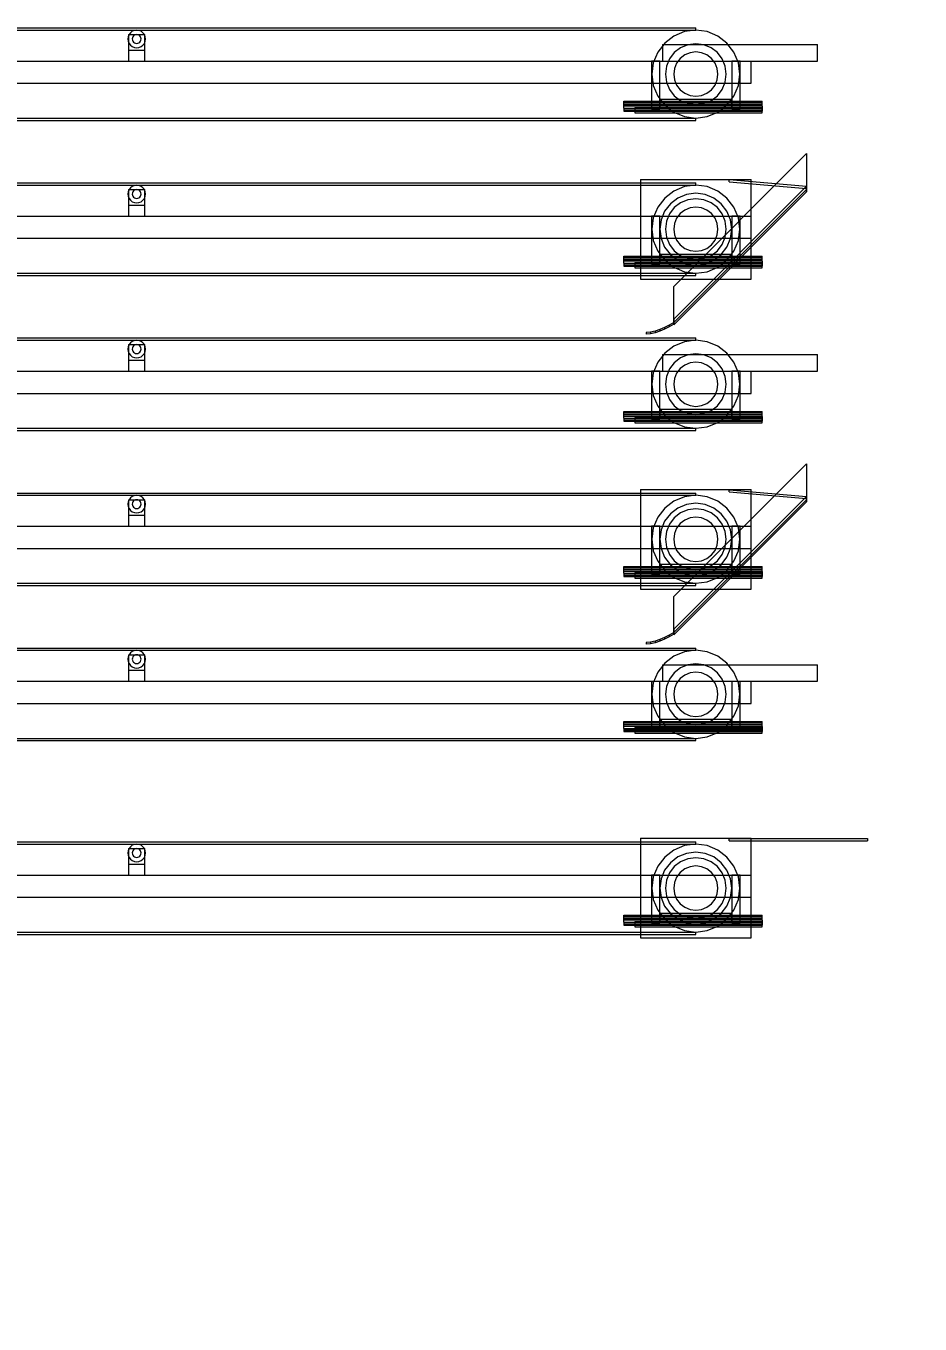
# Model space of a CAD drawing. Header units: millimetres. Extents: x -191664 to 191490, y -197311 to 10263.
# Drawn here: x 18340 to 19955, y -178761 to -176416 of the extents above; entities that cross this region are included whole.
import ezdxf

# ---------------------------------------------------------------- set-up
doc = ezdxf.new("R2010")
doc.units = ezdxf.units.MM
doc.layers.add('R15_COTAS_TRANSPORTE_P', color=1, linetype='Continuous', lineweight=0)
doc.layers.add('R15_SECADO_6_PISOS_P', color=3, linetype='Continuous', lineweight=0)
doc.dimstyles.new('PLANTA_20', dxfattribs={"dimtxt": 50, "dimasz": 30, "dimexe": 30, "dimexo": 16, "dimgap": 20, "dimtad": 1, "dimtih": 1, "dimtoh": 1, "dimdec": 1, "dimzin": 0, "dimdsep": 46, "dimcen": 0.09, "dimadec": 0, "dimazin": 0, "dimtfac": 1, "dimtdec": 4, "dimtofl": 0, "dimtmove": 0, "dimatfit": 3, "dimfxl": 1, "dimtolj": 1, "dimtzin": 0, "dimarcsym": 0})

# ---------------------------------------------------------------- blocks, each defined once
blk = doc.blocks.new('*D133')
at = {"layer": 'Defpoints', "color": 0, "transparency": 16777216}
for p in [(439.7, -194148), (217.9, -194406.1), (-500, -194490), (-500, -194490), (500, -194490)]:
    blk.add_point(p, dxfattribs=at)
at = {"layer": 'R15_COTAS_TRANSPORTE_P', "color": 0, "lineweight": -2, "transparency": 16777216}
blk.add_arc((-500, -194490), 722.8, 2.3783, 17.6217, dxfattribs=at)
at = {"layer": 'R15_COTAS_TRANSPORTE_P', "color": 0, "transparency": 16777216}
for points in [[(184.1, -194272.8), (193.6, -194269.6), (179.2, -194242.8)], [(227.1, -194459.9), (217.2, -194460.1), (222.8, -194490)]]:
    blk.add_solid(points, dxfattribs=at)

msp = doc.modelspace()

# ---------------------------------------------------------------- linework, layer by layer
at = {"layer": 'R15_SECADO_6_PISOS_P', "color": 8, "true_color": 0x727f77}
for p, q in [((450, -176420), (19550, -176420)), ((450, -176424), (19550, -176424)), ((19550, -176424), (19550, -176420)), ((450, -176700), (19550, -176700)), ((450, -176704), (19550, -176704)), ((19550, -176704), (19550, -176700)), ((450, -176980), (19550, -176980)), ((450, -176984), (19550, -176984)), ((19550, -176984), (19550, -176980)), ((450, -177260), (19550, -177260)), ((450, -177264), (19550, -177264)), ((19550, -177264), (19550, -177260)), ((450, -177540), (19550, -177540)), ((450, -177544), (19550, -177544)), ((19550, -177544), (19550, -177540)), ((450, -177890), (19550, -177890)), ((450, -177894), (19550, -177894)), ((19550, -177894), (19550, -177890))]:
    msp.add_line(p, q, dxfattribs=at)
at = {"layer": 'R15_SECADO_6_PISOS_P', "color": 253, "true_color": 0xa4b0b5}
for p, q in [((18532, -176426.14), (18528.69, -176428.69)), ((18535.86, -176424.55), (18532, -176426.14)), ((18540, -176424), (18535.86, -176424.55)), ((18544.14, -176424.55), (18540, -176424)), ((18548, -176426.14), (18544.14, -176424.55)), ((18551.31, -176428.69), (18548, -176426.14)), ((19550, -176424), (19529.42, -176426.71)), ((19570.58, -176426.71), (19550, -176424)), ((18524.55, -176435.86), (18524, -176440)), ((18524, -176440), (18524.55, -176444.14)), ((18526.14, -176432), (18524.55, -176435.86)), ((18524.55, -176444.14), (18526.14, -176448)), ((18528.69, -176428.69), (18526.14, -176432)), ((18526.14, -176448), (18528.69, -176451.31)), ((18532.27, -176437.93), (18532, -176440)), ((18532, -176440), (18532.27, -176442.07)), ((18533.07, -176436), (18532.27, -176437.93)), ((18532.27, -176442.07), (18533.07, -176444)), ((18534.34, -176434.34), (18533.07, -176436)), ((18533.07, -176444), (18534.34, -176445.66)), ((18536, -176433.07), (18534.34, -176434.34)), ((18534.34, -176445.66), (18536, -176446.93)), ((18537.93, -176432.27), (18536, -176433.07)), ((18536, -176446.93), (18537.93, -176447.73)), ((18540, -176432), (18537.93, -176432.27)), ((18537.93, -176447.73), (18540, -176448)), ((18542.07, -176432.27), (18540, -176432)), ((18540, -176448), (18542.07, -176447.73)), ((18544, -176433.07), (18542.07, -176432.27)), ((18542.07, -176447.73), (18544, -176446.93)), ((18545.66, -176434.34), (18544, -176433.07)), ((18544, -176446.93), (18545.66, -176445.66)), ((18546.93, -176436), (18545.66, -176434.34)), ((18545.66, -176445.66), (18546.93, -176444)), ((18547.73, -176437.93), (18546.93, -176436)), ((18546.93, -176444), (18547.73, -176442.07)), ((18548, -176440), (18547.73, -176437.93)), ((18547.73, -176442.07), (18548, -176440)), ((18553.86, -176432), (18551.31, -176428.69)), ((18551.31, -176451.31), (18553.86, -176448)), ((18555.45, -176435.86), (18553.86, -176432)), ((18553.86, -176448), (18555.45, -176444.14)), ((18556, -176440), (18555.45, -176435.86)), ((18555.45, -176444.14), (18556, -176440)), ((19493.79, -176447.29), (19481.15, -176463.75)), ((19510.25, -176434.65), (19493.79, -176447.29)), ((19529.42, -176426.71), (19510.25, -176434.65)), ((19550, -176448.5), (19535.76, -176450.37)), ((19564.24, -176450.37), (19550, -176448.5)), ((19589.75, -176434.65), (19570.58, -176426.71)), ((19606.21, -176447.29), (19589.75, -176434.65)), ((19618.85, -176463.75), (19606.21, -176447.29)), ((18528.69, -176451.31), (18532, -176453.86)), ((18532, -176453.86), (18535.86, -176455.45)), ((18535.86, -176455.45), (18540, -176456)), ((18540, -176456), (18544.14, -176455.45)), ((18544.14, -176455.45), (18548, -176453.86)), ((18548, -176453.86), (18551.31, -176451.31)), ((19481.15, -176463.75), (19473.21, -176482.92)), ((19511.11, -176464.61), (19502.37, -176476)), ((19522.5, -176455.87), (19511.11, -176464.61)), ((19530, -176468.86), (19521.72, -176475.22)), ((19535.76, -176450.37), (19522.5, -176455.87)), ((19539.65, -176464.86), (19530, -176468.86)), ((19550, -176463.5), (19539.65, -176464.86)), ((19560.35, -176464.86), (19550, -176463.5)), ((19570, -176468.86), (19560.35, -176464.86)), ((19577.5, -176455.87), (19564.24, -176450.37)), ((19578.28, -176475.22), (19570, -176468.86)), ((19588.89, -176464.61), (19577.5, -176455.87)), ((19597.63, -176476), (19588.89, -176464.61)), ((19626.79, -176482.92), (19618.85, -176463.75)), ((19473.21, -176482.92), (19470.5, -176503.5)), ((19496.87, -176489.26), (19495, -176503.5)), ((19502.37, -176476), (19496.87, -176489.26)), ((19511.36, -176493.15), (19510, -176503.5)), ((19515.36, -176483.5), (19511.36, -176493.15)), ((19521.72, -176475.22), (19515.36, -176483.5)), ((19584.64, -176483.5), (19578.28, -176475.22)), ((19588.64, -176493.15), (19584.64, -176483.5)), ((19590, -176503.5), (19588.64, -176493.15)), ((19603.13, -176489.26), (19597.63, -176476)), ((19605, -176503.5), (19603.13, -176489.26)), ((19629.5, -176503.5), (19626.79, -176482.92)), ((19470.5, -176503.5), (19473.21, -176524.08)), ((19495, -176503.5), (19496.87, -176517.74)), ((19496.87, -176517.74), (19502.37, -176531)), ((19510, -176503.5), (19511.36, -176513.85)), ((19511.36, -176513.85), (19515.36, -176523.5)), ((19584.64, -176523.5), (19588.64, -176513.85)), ((19588.64, -176513.85), (19590, -176503.5)), ((19597.63, -176531), (19603.13, -176517.74)), ((19603.13, -176517.74), (19605, -176503.5)), ((19626.79, -176524.08), (19629.5, -176503.5)), ((19473.21, -176524.08), (19481.15, -176543.25)), ((19481.15, -176543.25), (19493.79, -176559.71)), ((19502.37, -176531), (19511.11, -176542.39)), ((19511.11, -176542.39), (19522.5, -176551.13)), ((19515.36, -176523.5), (19521.72, -176531.78)), ((19521.72, -176531.78), (19530, -176538.14)), ((19530, -176538.14), (19539.65, -176542.14)), ((19539.65, -176542.14), (19550, -176543.5)), ((19550, -176543.5), (19560.35, -176542.14)), ((19560.35, -176542.14), (19570, -176538.14)), ((19570, -176538.14), (19578.28, -176531.78)), ((19577.5, -176551.13), (19588.89, -176542.39)), ((19578.28, -176531.78), (19584.64, -176523.5)), ((19588.89, -176542.39), (19597.63, -176531)), ((19606.21, -176559.71), (19618.85, -176543.25)), ((19618.85, -176543.25), (19626.79, -176524.08)), ((19493.79, -176559.71), (19510.25, -176572.35)), ((19522.5, -176551.13), (19535.76, -176556.63)), ((19535.76, -176556.63), (19550, -176558.5)), ((19550, -176558.5), (19564.24, -176556.63)), ((19564.24, -176556.63), (19577.5, -176551.13)), ((19589.75, -176572.35), (19606.21, -176559.71)), ((19510.25, -176572.35), (19529.42, -176580.29)), ((19529.42, -176580.29), (19550, -176583)), ((19550, -176583), (19570.58, -176580.29)), ((19570.58, -176580.29), (19589.75, -176572.35)), ((18532, -176706.14), (18528.69, -176708.69)), ((18535.86, -176704.55), (18532, -176706.14)), ((18540, -176704), (18535.86, -176704.55)), ((18544.14, -176704.55), (18540, -176704)), ((18548, -176706.14), (18544.14, -176704.55)), ((18551.31, -176708.69), (18548, -176706.14)), ((19529.42, -176706.71), (19510.25, -176714.65)), ((19550, -176704), (19529.42, -176706.71)), ((19570.58, -176706.71), (19550, -176704)), ((19589.75, -176714.65), (19570.58, -176706.71)), ((18524.55, -176715.86), (18524, -176720)), ((18524, -176720), (18524.55, -176724.14)), ((18526.14, -176712), (18524.55, -176715.86)), ((18524.55, -176724.14), (18526.14, -176728)), ((18528.69, -176708.69), (18526.14, -176712)), ((18526.14, -176728), (18528.69, -176731.31)), ((18532.27, -176717.93), (18532, -176720)), ((18532, -176720), (18532.27, -176722.07)), ((18533.07, -176716), (18532.27, -176717.93)), ((18532.27, -176722.07), (18533.07, -176724)), ((18534.34, -176714.34), (18533.07, -176716)), ((18533.07, -176724), (18534.34, -176725.66)), ((18536, -176713.07), (18534.34, -176714.34)), ((18534.34, -176725.66), (18536, -176726.93)), ((18537.93, -176712.27), (18536, -176713.07)), ((18536, -176726.93), (18537.93, -176727.73)), ((18540, -176712), (18537.93, -176712.27)), ((18537.93, -176727.73), (18540, -176728)), ((18542.07, -176712.27), (18540, -176712)), ((18540, -176728), (18542.07, -176727.73)), ((18544, -176713.07), (18542.07, -176712.27)), ((18542.07, -176727.73), (18544, -176726.93)), ((18545.66, -176714.34), (18544, -176713.07)), ((18544, -176726.93), (18545.66, -176725.66)), ((18546.93, -176716), (18545.66, -176714.34)), ((18545.66, -176725.66), (18546.93, -176724)), ((18547.73, -176717.93), (18546.93, -176716)), ((18546.93, -176724), (18547.73, -176722.07)), ((18548, -176720), (18547.73, -176717.93)), ((18547.73, -176722.07), (18548, -176720)), ((18553.86, -176712), (18551.31, -176708.69)), ((18551.31, -176731.31), (18553.86, -176728)), ((18555.45, -176715.86), (18553.86, -176712)), ((18553.86, -176728), (18555.45, -176724.14)), ((18556, -176720), (18555.45, -176715.86)), ((18555.45, -176724.14), (18556, -176720)), ((19493.79, -176727.29), (19481.15, -176743.75)), ((19510.25, -176714.65), (19493.79, -176727.29)), ((19535.76, -176730.37), (19522.5, -176735.87)), ((19550, -176728.5), (19535.76, -176730.37)), ((19564.24, -176730.37), (19550, -176728.5)), ((19577.5, -176735.87), (19564.24, -176730.37)), ((19606.21, -176727.29), (19589.75, -176714.65)), ((19618.85, -176743.75), (19606.21, -176727.29)), ((18528.69, -176731.31), (18532, -176733.86)), ((18532, -176733.86), (18535.86, -176735.45)), ((18535.86, -176735.45), (18540, -176736)), ((18540, -176736), (18544.14, -176735.45)), ((18544.14, -176735.45), (18548, -176733.86)), ((18548, -176733.86), (18551.31, -176731.31)), ((19481.15, -176743.75), (19473.21, -176762.92)), ((19511.11, -176744.61), (19502.37, -176756)), ((19522.5, -176735.87), (19511.11, -176744.61)), ((19530, -176748.86), (19521.72, -176755.22)), ((19539.65, -176744.86), (19530, -176748.86)), ((19550, -176743.5), (19539.65, -176744.86)), ((19560.35, -176744.86), (19550, -176743.5)), ((19570, -176748.86), (19560.35, -176744.86)), ((19578.28, -176755.22), (19570, -176748.86)), ((19588.89, -176744.61), (19577.5, -176735.87)), ((19597.63, -176756), (19588.89, -176744.61)), ((19626.79, -176762.92), (19618.85, -176743.75)), ((19473.21, -176762.92), (19470.5, -176783.5)), ((19496.87, -176769.26), (19495, -176783.5)), ((19502.37, -176756), (19496.87, -176769.26)), ((19511.36, -176773.15), (19510, -176783.5)), ((19515.36, -176763.5), (19511.36, -176773.15)), ((19521.72, -176755.22), (19515.36, -176763.5)), ((19584.64, -176763.5), (19578.28, -176755.22)), ((19588.64, -176773.15), (19584.64, -176763.5)), ((19590, -176783.5), (19588.64, -176773.15)), ((19603.13, -176769.26), (19597.63, -176756)), ((19605, -176783.5), (19603.13, -176769.26)), ((19629.5, -176783.5), (19626.79, -176762.92)), ((19470.5, -176783.5), (19473.21, -176804.08)), ((19495, -176783.5), (19496.87, -176797.74)), ((19496.87, -176797.74), (19502.37, -176811)), ((19510, -176783.5), (19511.36, -176793.85)), ((19511.36, -176793.85), (19515.36, -176803.5)), ((19584.64, -176803.5), (19588.64, -176793.85)), ((19588.64, -176793.85), (19590, -176783.5)), ((19597.63, -176811), (19603.13, -176797.74)), ((19603.13, -176797.74), (19605, -176783.5)), ((19626.79, -176804.08), (19629.5, -176783.5)), ((19473.21, -176804.08), (19481.15, -176823.25)), ((19481.15, -176823.25), (19493.79, -176839.71)), ((19502.37, -176811), (19511.11, -176822.39)), ((19511.11, -176822.39), (19522.5, -176831.13)), ((19515.36, -176803.5), (19521.72, -176811.78)), ((19521.72, -176811.78), (19530, -176818.14)), ((19530, -176818.14), (19539.65, -176822.14)), ((19539.65, -176822.14), (19550, -176823.5)), ((19550, -176823.5), (19560.35, -176822.14)), ((19560.35, -176822.14), (19570, -176818.14)), ((19570, -176818.14), (19578.28, -176811.78)), ((19577.5, -176831.13), (19588.89, -176822.39)), ((19578.28, -176811.78), (19584.64, -176803.5)), ((19588.89, -176822.39), (19597.63, -176811)), ((19606.21, -176839.71), (19618.85, -176823.25)), ((19618.85, -176823.25), (19626.79, -176804.08)), ((19493.79, -176839.71), (19510.25, -176852.35)), ((19522.5, -176831.13), (19535.76, -176836.63)), ((19535.76, -176836.63), (19550, -176838.5)), ((19550, -176838.5), (19564.24, -176836.63)), ((19564.24, -176836.63), (19577.5, -176831.13)), ((19589.75, -176852.35), (19606.21, -176839.71)), ((19510.25, -176852.35), (19529.42, -176860.29)), ((19529.42, -176860.29), (19550, -176863)), ((19550, -176863), (19570.58, -176860.29)), ((19570.58, -176860.29), (19589.75, -176852.35)), ((18528.69, -176988.69), (18526.14, -176992)), ((18532, -176986.14), (18528.69, -176988.69)), ((18535.86, -176984.55), (18532, -176986.14)), ((18540, -176984), (18535.86, -176984.55)), ((18544.14, -176984.55), (18540, -176984)), ((18548, -176986.14), (18544.14, -176984.55)), ((18551.31, -176988.69), (18548, -176986.14)), ((18553.86, -176992), (18551.31, -176988.69)), ((19529.42, -176986.71), (19510.25, -176994.65)), ((19550, -176984), (19529.42, -176986.71)), ((19570.58, -176986.71), (19550, -176984)), ((19589.75, -176994.65), (19570.58, -176986.71)), ((18524.55, -176995.86), (18524, -177000)), ((18524, -177000), (18524.55, -177004.14)), ((18526.14, -176992), (18524.55, -176995.86)), ((18524.55, -177004.14), (18526.14, -177008)), ((18526.14, -177008), (18528.69, -177011.31)), ((18528.69, -177011.31), (18532, -177013.86)), ((18532.27, -176997.93), (18532, -177000)), ((18532, -177000), (18532.27, -177002.07)), ((18533.07, -176996), (18532.27, -176997.93)), ((18532.27, -177002.07), (18533.07, -177004)), ((18534.34, -176994.34), (18533.07, -176996)), ((18533.07, -177004), (18534.34, -177005.66)), ((18536, -176993.07), (18534.34, -176994.34)), ((18534.34, -177005.66), (18536, -177006.93)), ((18537.93, -176992.27), (18536, -176993.07)), ((18536, -177006.93), (18537.93, -177007.73)), ((18540, -176992), (18537.93, -176992.27)), ((18537.93, -177007.73), (18540, -177008)), ((18542.07, -176992.27), (18540, -176992)), ((18540, -177008), (18542.07, -177007.73)), ((18544, -176993.07), (18542.07, -176992.27)), ((18542.07, -177007.73), (18544, -177006.93)), ((18545.66, -176994.34), (18544, -176993.07)), ((18544, -177006.93), (18545.66, -177005.66)), ((18546.93, -176996), (18545.66, -176994.34)), ((18545.66, -177005.66), (18546.93, -177004)), ((18547.73, -176997.93), (18546.93, -176996)), ((18546.93, -177004), (18547.73, -177002.07)), ((18548, -177000), (18547.73, -176997.93)), ((18547.73, -177002.07), (18548, -177000)), ((18548, -177013.86), (18551.31, -177011.31)), ((18551.31, -177011.31), (18553.86, -177008)), ((18555.45, -176995.86), (18553.86, -176992)), ((18553.86, -177008), (18555.45, -177004.14)), ((18556, -177000), (18555.45, -176995.86)), ((18555.45, -177004.14), (18556, -177000)), ((19493.79, -177007.29), (19481.15, -177023.75)), ((19510.25, -176994.65), (19493.79, -177007.29)), ((19535.76, -177010.37), (19522.5, -177015.87)), ((19550, -177008.5), (19535.76, -177010.37)), ((19564.24, -177010.37), (19550, -177008.5)), ((19577.5, -177015.87), (19564.24, -177010.37)), ((19606.21, -177007.29), (19589.75, -176994.65)), ((19618.85, -177023.75), (19606.21, -177007.29)), ((18532, -177013.86), (18535.86, -177015.45)), ((18535.86, -177015.45), (18540, -177016)), ((18540, -177016), (18544.14, -177015.45)), ((18544.14, -177015.45), (18548, -177013.86)), ((19481.15, -177023.75), (19473.21, -177042.92)), ((19511.11, -177024.61), (19502.37, -177036)), ((19522.5, -177015.87), (19511.11, -177024.61)), ((19521.72, -177035.22), (19515.36, -177043.5)), ((19530, -177028.86), (19521.72, -177035.22)), ((19539.65, -177024.86), (19530, -177028.86)), ((19550, -177023.5), (19539.65, -177024.86)), ((19560.35, -177024.86), (19550, -177023.5)), ((19570, -177028.86), (19560.35, -177024.86)), ((19578.28, -177035.22), (19570, -177028.86)), ((19588.89, -177024.61), (19577.5, -177015.87)), ((19584.64, -177043.5), (19578.28, -177035.22)), ((19597.63, -177036), (19588.89, -177024.61)), ((19626.79, -177042.92), (19618.85, -177023.75)), ((19473.21, -177042.92), (19470.5, -177063.5)), ((19496.87, -177049.26), (19495, -177063.5)), ((19502.37, -177036), (19496.87, -177049.26)), ((19511.36, -177053.15), (19510, -177063.5)), ((19515.36, -177043.5), (19511.36, -177053.15)), ((19588.64, -177053.15), (19584.64, -177043.5)), ((19590, -177063.5), (19588.64, -177053.15)), ((19603.13, -177049.26), (19597.63, -177036)), ((19605, -177063.5), (19603.13, -177049.26)), ((19629.5, -177063.5), (19626.79, -177042.92)), ((19470.5, -177063.5), (19473.21, -177084.08)), ((19495, -177063.5), (19496.87, -177077.74)), ((19496.87, -177077.74), (19502.37, -177091)), ((19510, -177063.5), (19511.36, -177073.85)), ((19511.36, -177073.85), (19515.36, -177083.5)), ((19584.64, -177083.5), (19588.64, -177073.85)), ((19588.64, -177073.85), (19590, -177063.5)), ((19597.63, -177091), (19603.13, -177077.74)), ((19603.13, -177077.74), (19605, -177063.5)), ((19626.79, -177084.08), (19629.5, -177063.5)), ((19473.21, -177084.08), (19481.15, -177103.25)), ((19481.15, -177103.25), (19493.79, -177119.71)), ((19502.37, -177091), (19511.11, -177102.39)), ((19511.11, -177102.39), (19522.5, -177111.13)), ((19515.36, -177083.5), (19521.72, -177091.78)), ((19521.72, -177091.78), (19530, -177098.14)), ((19530, -177098.14), (19539.65, -177102.14)), ((19539.65, -177102.14), (19550, -177103.5)), ((19550, -177103.5), (19560.35, -177102.14)), ((19560.35, -177102.14), (19570, -177098.14)), ((19570, -177098.14), (19578.28, -177091.78)), ((19577.5, -177111.13), (19588.89, -177102.39)), ((19578.28, -177091.78), (19584.64, -177083.5)), ((19588.89, -177102.39), (19597.63, -177091)), ((19606.21, -177119.71), (19618.85, -177103.25)), ((19618.85, -177103.25), (19626.79, -177084.08)), ((19493.79, -177119.71), (19510.25, -177132.35)), ((19522.5, -177111.13), (19535.76, -177116.63)), ((19535.76, -177116.63), (19550, -177118.5)), ((19550, -177118.5), (19564.24, -177116.63)), ((19564.24, -177116.63), (19577.5, -177111.13)), ((19589.75, -177132.35), (19606.21, -177119.71)), ((19510.25, -177132.35), (19529.42, -177140.29)), ((19529.42, -177140.29), (19550, -177143)), ((19550, -177143), (19570.58, -177140.29)), ((19570.58, -177140.29), (19589.75, -177132.35)), ((18528.69, -177268.69), (18526.14, -177272)), ((18532, -177266.14), (18528.69, -177268.69)), ((18535.86, -177264.55), (18532, -177266.14)), ((18540, -177264), (18535.86, -177264.55)), ((18544.14, -177264.55), (18540, -177264)), ((18548, -177266.14), (18544.14, -177264.55)), ((18551.31, -177268.69), (18548, -177266.14)), ((18553.86, -177272), (18551.31, -177268.69)), ((19529.42, -177266.71), (19510.25, -177274.65)), ((19550, -177264), (19529.42, -177266.71)), ((19570.58, -177266.71), (19550, -177264)), ((19589.75, -177274.65), (19570.58, -177266.71)), ((18524.55, -177275.86), (18524, -177280)), ((18524, -177280), (18524.55, -177284.14)), ((18526.14, -177272), (18524.55, -177275.86)), ((18524.55, -177284.14), (18526.14, -177288)), ((18526.14, -177288), (18528.69, -177291.31)), ((18528.69, -177291.31), (18532, -177293.86)), ((18532.27, -177277.93), (18532, -177280)), ((18532, -177280), (18532.27, -177282.07)), ((18533.07, -177276), (18532.27, -177277.93)), ((18532.27, -177282.07), (18533.07, -177284)), ((18534.34, -177274.34), (18533.07, -177276)), ((18533.07, -177284), (18534.34, -177285.66)), ((18536, -177273.07), (18534.34, -177274.34)), ((18534.34, -177285.66), (18536, -177286.93)), ((18537.93, -177272.27), (18536, -177273.07)), ((18536, -177286.93), (18537.93, -177287.73)), ((18540, -177272), (18537.93, -177272.27)), ((18537.93, -177287.73), (18540, -177288)), ((18542.07, -177272.27), (18540, -177272)), ((18540, -177288), (18542.07, -177287.73)), ((18544, -177273.07), (18542.07, -177272.27)), ((18542.07, -177287.73), (18544, -177286.93)), ((18545.66, -177274.34), (18544, -177273.07)), ((18544, -177286.93), (18545.66, -177285.66)), ((18546.93, -177276), (18545.66, -177274.34)), ((18545.66, -177285.66), (18546.93, -177284)), ((18547.73, -177277.93), (18546.93, -177276)), ((18546.93, -177284), (18547.73, -177282.07)), ((18548, -177280), (18547.73, -177277.93)), ((18547.73, -177282.07), (18548, -177280)), ((18548, -177293.86), (18551.31, -177291.31)), ((18551.31, -177291.31), (18553.86, -177288)), ((18555.45, -177275.86), (18553.86, -177272)), ((18553.86, -177288), (18555.45, -177284.14)), ((18556, -177280), (18555.45, -177275.86)), ((18555.45, -177284.14), (18556, -177280)), ((19493.79, -177287.29), (19481.15, -177303.75)), ((19510.25, -177274.65), (19493.79, -177287.29)), ((19535.76, -177290.37), (19522.5, -177295.87)), ((19550, -177288.5), (19535.76, -177290.37)), ((19564.24, -177290.37), (19550, -177288.5)), ((19577.5, -177295.87), (19564.24, -177290.37)), ((19606.21, -177287.29), (19589.75, -177274.65)), ((19618.85, -177303.75), (19606.21, -177287.29)), ((18532, -177293.86), (18535.86, -177295.45)), ((18535.86, -177295.45), (18540, -177296)), ((18540, -177296), (18544.14, -177295.45)), ((18544.14, -177295.45), (18548, -177293.86)), ((19481.15, -177303.75), (19473.21, -177322.92)), ((19502.37, -177316), (19496.87, -177329.26)), ((19511.11, -177304.61), (19502.37, -177316)), ((19522.5, -177295.87), (19511.11, -177304.61)), ((19521.72, -177315.22), (19515.36, -177323.5)), ((19530, -177308.86), (19521.72, -177315.22)), ((19539.65, -177304.86), (19530, -177308.86)), ((19550, -177303.5), (19539.65, -177304.86)), ((19560.35, -177304.86), (19550, -177303.5)), ((19570, -177308.86), (19560.35, -177304.86)), ((19578.28, -177315.22), (19570, -177308.86)), ((19588.89, -177304.61), (19577.5, -177295.87)), ((19584.64, -177323.5), (19578.28, -177315.22)), ((19597.63, -177316), (19588.89, -177304.61)), ((19603.13, -177329.26), (19597.63, -177316)), ((19626.79, -177322.92), (19618.85, -177303.75)), ((19473.21, -177322.92), (19470.5, -177343.5)), ((19496.87, -177329.26), (19495, -177343.5)), ((19511.36, -177333.15), (19510, -177343.5)), ((19515.36, -177323.5), (19511.36, -177333.15)), ((19588.64, -177333.15), (19584.64, -177323.5)), ((19590, -177343.5), (19588.64, -177333.15)), ((19605, -177343.5), (19603.13, -177329.26)), ((19629.5, -177343.5), (19626.79, -177322.92)), ((19470.5, -177343.5), (19473.21, -177364.08)), ((19495, -177343.5), (19496.87, -177357.74)), ((19496.87, -177357.74), (19502.37, -177371)), ((19510, -177343.5), (19511.36, -177353.85)), ((19511.36, -177353.85), (19515.36, -177363.5)), ((19515.36, -177363.5), (19521.72, -177371.78)), ((19578.28, -177371.78), (19584.64, -177363.5)), ((19584.64, -177363.5), (19588.64, -177353.85)), ((19588.64, -177353.85), (19590, -177343.5)), ((19597.63, -177371), (19603.13, -177357.74)), ((19603.13, -177357.74), (19605, -177343.5)), ((19626.79, -177364.08), (19629.5, -177343.5)), ((19473.21, -177364.08), (19481.15, -177383.25)), ((19481.15, -177383.25), (19493.79, -177399.71)), ((19502.37, -177371), (19511.11, -177382.39)), ((19511.11, -177382.39), (19522.5, -177391.13)), ((19521.72, -177371.78), (19530, -177378.14)), ((19530, -177378.14), (19539.65, -177382.14)), ((19539.65, -177382.14), (19550, -177383.5)), ((19550, -177383.5), (19560.35, -177382.14)), ((19560.35, -177382.14), (19570, -177378.14)), ((19570, -177378.14), (19578.28, -177371.78)), ((19577.5, -177391.13), (19588.89, -177382.39)), ((19588.89, -177382.39), (19597.63, -177371)), ((19606.21, -177399.71), (19618.85, -177383.25)), ((19618.85, -177383.25), (19626.79, -177364.08)), ((19493.79, -177399.71), (19510.25, -177412.35)), ((19522.5, -177391.13), (19535.76, -177396.63)), ((19535.76, -177396.63), (19550, -177398.5)), ((19550, -177398.5), (19564.24, -177396.63)), ((19564.24, -177396.63), (19577.5, -177391.13)), ((19589.75, -177412.35), (19606.21, -177399.71)), ((19510.25, -177412.35), (19529.42, -177420.29)), ((19529.42, -177420.29), (19550, -177423)), ((19550, -177423), (19570.58, -177420.29)), ((19570.58, -177420.29), (19589.75, -177412.35)), ((18528.69, -177548.69), (18526.14, -177552)), ((18532, -177546.14), (18528.69, -177548.69)), ((18535.86, -177544.55), (18532, -177546.14)), ((18540, -177544), (18535.86, -177544.55)), ((18544.14, -177544.55), (18540, -177544)), ((18548, -177546.14), (18544.14, -177544.55)), ((18551.31, -177548.69), (18548, -177546.14)), ((18553.86, -177552), (18551.31, -177548.69)), ((19529.42, -177546.71), (19510.25, -177554.65)), ((19550, -177544), (19529.42, -177546.71)), ((19570.58, -177546.71), (19550, -177544)), ((19589.75, -177554.65), (19570.58, -177546.71)), ((18524.55, -177555.86), (18524, -177560)), ((18524, -177560), (18524.55, -177564.14)), ((18526.14, -177552), (18524.55, -177555.86)), ((18524.55, -177564.14), (18526.14, -177568)), ((18526.14, -177568), (18528.69, -177571.31)), ((18528.69, -177571.31), (18532, -177573.86)), ((18532.27, -177557.93), (18532, -177560)), ((18532, -177560), (18532.27, -177562.07)), ((18532, -177573.86), (18535.86, -177575.45)), ((18533.07, -177556), (18532.27, -177557.93)), ((18532.27, -177562.07), (18533.07, -177564)), ((18534.34, -177554.34), (18533.07, -177556)), ((18533.07, -177564), (18534.34, -177565.66)), ((18536, -177553.07), (18534.34, -177554.34)), ((18534.34, -177565.66), (18536, -177566.93)), ((18537.93, -177552.27), (18536, -177553.07)), ((18536, -177566.93), (18537.93, -177567.73)), ((18540, -177552), (18537.93, -177552.27)), ((18537.93, -177567.73), (18540, -177568)), ((18542.07, -177552.27), (18540, -177552)), ((18540, -177568), (18542.07, -177567.73)), ((18544, -177553.07), (18542.07, -177552.27)), ((18542.07, -177567.73), (18544, -177566.93)), ((18545.66, -177554.34), (18544, -177553.07)), ((18544, -177566.93), (18545.66, -177565.66)), ((18544.14, -177575.45), (18548, -177573.86)), ((18546.93, -177556), (18545.66, -177554.34)), ((18545.66, -177565.66), (18546.93, -177564)), ((18547.73, -177557.93), (18546.93, -177556)), ((18546.93, -177564), (18547.73, -177562.07)), ((18548, -177560), (18547.73, -177557.93)), ((18547.73, -177562.07), (18548, -177560)), ((18548, -177573.86), (18551.31, -177571.31)), ((18551.31, -177571.31), (18553.86, -177568)), ((18555.45, -177555.86), (18553.86, -177552)), ((18553.86, -177568), (18555.45, -177564.14)), ((18556, -177560), (18555.45, -177555.86)), ((18555.45, -177564.14), (18556, -177560)), ((19493.79, -177567.29), (19481.15, -177583.75)), ((19510.25, -177554.65), (19493.79, -177567.29)), ((19535.76, -177570.37), (19522.5, -177575.87)), ((19550, -177568.5), (19535.76, -177570.37)), ((19564.24, -177570.37), (19550, -177568.5)), ((19577.5, -177575.87), (19564.24, -177570.37)), ((19606.21, -177567.29), (19589.75, -177554.65)), ((19618.85, -177583.75), (19606.21, -177567.29)), ((18535.86, -177575.45), (18540, -177576)), ((18540, -177576), (18544.14, -177575.45)), ((19481.15, -177583.75), (19473.21, -177602.92)), ((19502.37, -177596), (19496.87, -177609.26)), ((19511.11, -177584.61), (19502.37, -177596)), ((19522.5, -177575.87), (19511.11, -177584.61)), ((19521.72, -177595.22), (19515.36, -177603.5)), ((19530, -177588.86), (19521.72, -177595.22)), ((19539.65, -177584.86), (19530, -177588.86)), ((19550, -177583.5), (19539.65, -177584.86)), ((19560.35, -177584.86), (19550, -177583.5)), ((19570, -177588.86), (19560.35, -177584.86)), ((19578.28, -177595.22), (19570, -177588.86)), ((19588.89, -177584.61), (19577.5, -177575.87)), ((19584.64, -177603.5), (19578.28, -177595.22)), ((19597.63, -177596), (19588.89, -177584.61)), ((19603.13, -177609.26), (19597.63, -177596)), ((19626.79, -177602.92), (19618.85, -177583.75)), ((19473.21, -177602.92), (19470.5, -177623.5)), ((19496.87, -177609.26), (19495, -177623.5)), ((19511.36, -177613.15), (19510, -177623.5)), ((19515.36, -177603.5), (19511.36, -177613.15)), ((19588.64, -177613.15), (19584.64, -177603.5)), ((19590, -177623.5), (19588.64, -177613.15)), ((19605, -177623.5), (19603.13, -177609.26)), ((19629.5, -177623.5), (19626.79, -177602.92)), ((19470.5, -177623.5), (19473.21, -177644.08)), ((19473.21, -177644.08), (19481.15, -177663.25)), ((19495, -177623.5), (19496.87, -177637.74)), ((19496.87, -177637.74), (19502.37, -177651)), ((19510, -177623.5), (19511.36, -177633.85)), ((19511.36, -177633.85), (19515.36, -177643.5)), ((19515.36, -177643.5), (19521.72, -177651.78)), ((19578.28, -177651.78), (19584.64, -177643.5)), ((19584.64, -177643.5), (19588.64, -177633.85)), ((19588.64, -177633.85), (19590, -177623.5)), ((19597.63, -177651), (19603.13, -177637.74)), ((19603.13, -177637.74), (19605, -177623.5)), ((19618.85, -177663.25), (19626.79, -177644.08)), ((19626.79, -177644.08), (19629.5, -177623.5)), ((19481.15, -177663.25), (19493.79, -177679.71)), ((19502.37, -177651), (19511.11, -177662.39)), ((19511.11, -177662.39), (19522.5, -177671.13)), ((19521.72, -177651.78), (19530, -177658.14)), ((19530, -177658.14), (19539.65, -177662.14)), ((19539.65, -177662.14), (19550, -177663.5)), ((19550, -177663.5), (19560.35, -177662.14)), ((19560.35, -177662.14), (19570, -177658.14)), ((19570, -177658.14), (19578.28, -177651.78)), ((19577.5, -177671.13), (19588.89, -177662.39)), ((19588.89, -177662.39), (19597.63, -177651)), ((19606.21, -177679.71), (19618.85, -177663.25)), ((19493.79, -177679.71), (19510.25, -177692.35)), ((19522.5, -177671.13), (19535.76, -177676.63)), ((19535.76, -177676.63), (19550, -177678.5)), ((19550, -177678.5), (19564.24, -177676.63)), ((19564.24, -177676.63), (19577.5, -177671.13)), ((19589.75, -177692.35), (19606.21, -177679.71)), ((19510.25, -177692.35), (19529.42, -177700.29)), ((19529.42, -177700.29), (19550, -177703)), ((19550, -177703), (19570.58, -177700.29)), ((19570.58, -177700.29), (19589.75, -177692.35)), ((18526.14, -177902), (18524.55, -177905.86)), ((18528.69, -177898.69), (18526.14, -177902)), ((18532, -177896.14), (18528.69, -177898.69)), ((18535.86, -177894.55), (18532, -177896.14)), ((18536, -177903.07), (18534.34, -177904.34)), ((18540, -177894), (18535.86, -177894.55)), ((18537.93, -177902.27), (18536, -177903.07)), ((18540, -177902), (18537.93, -177902.27)), ((18544.14, -177894.55), (18540, -177894)), ((18542.07, -177902.27), (18540, -177902)), ((18544, -177903.07), (18542.07, -177902.27)), ((18545.66, -177904.34), (18544, -177903.07)), ((18548, -177896.14), (18544.14, -177894.55)), ((18551.31, -177898.69), (18548, -177896.14)), ((18553.86, -177902), (18551.31, -177898.69)), ((18555.45, -177905.86), (18553.86, -177902)), ((19529.42, -177896.71), (19510.25, -177904.65)), ((19550, -177894), (19529.42, -177896.71)), ((19570.58, -177896.71), (19550, -177894)), ((19589.75, -177904.65), (19570.58, -177896.71)), ((18524.55, -177905.86), (18524, -177910)), ((18524, -177910), (18524.55, -177914.14)), ((18524.55, -177914.14), (18526.14, -177918)), ((18526.14, -177918), (18528.69, -177921.31)), ((18528.69, -177921.31), (18532, -177923.86)), ((18532.27, -177907.93), (18532, -177910)), ((18532, -177910), (18532.27, -177912.07)), ((18532, -177923.86), (18535.86, -177925.45)), ((18533.07, -177906), (18532.27, -177907.93)), ((18532.27, -177912.07), (18533.07, -177914)), ((18534.34, -177904.34), (18533.07, -177906)), ((18533.07, -177914), (18534.34, -177915.66)), ((18534.34, -177915.66), (18536, -177916.93)), ((18535.86, -177925.45), (18540, -177926)), ((18536, -177916.93), (18537.93, -177917.73)), ((18537.93, -177917.73), (18540, -177918)), ((18540, -177918), (18542.07, -177917.73)), ((18540, -177926), (18544.14, -177925.45)), ((18542.07, -177917.73), (18544, -177916.93)), ((18544, -177916.93), (18545.66, -177915.66)), ((18544.14, -177925.45), (18548, -177923.86)), ((18546.93, -177906), (18545.66, -177904.34)), ((18545.66, -177915.66), (18546.93, -177914)), ((18547.73, -177907.93), (18546.93, -177906)), ((18546.93, -177914), (18547.73, -177912.07)), ((18548, -177910), (18547.73, -177907.93)), ((18547.73, -177912.07), (18548, -177910)), ((18548, -177923.86), (18551.31, -177921.31)), ((18551.31, -177921.31), (18553.86, -177918)), ((18553.86, -177918), (18555.45, -177914.14)), ((18556, -177910), (18555.45, -177905.86)), ((18555.45, -177914.14), (18556, -177910)), ((19493.79, -177917.29), (19481.15, -177933.75)), ((19510.25, -177904.65), (19493.79, -177917.29)), ((19522.5, -177925.87), (19511.11, -177934.61)), ((19535.76, -177920.37), (19522.5, -177925.87)), ((19550, -177918.5), (19535.76, -177920.37)), ((19564.24, -177920.37), (19550, -177918.5)), ((19577.5, -177925.87), (19564.24, -177920.37)), ((19588.89, -177934.61), (19577.5, -177925.87)), ((19606.21, -177917.29), (19589.75, -177904.65)), ((19618.85, -177933.75), (19606.21, -177917.29)), ((19481.15, -177933.75), (19473.21, -177952.92)), ((19502.37, -177946), (19496.87, -177959.26)), ((19511.11, -177934.61), (19502.37, -177946)), ((19521.72, -177945.22), (19515.36, -177953.5)), ((19530, -177938.86), (19521.72, -177945.22)), ((19539.65, -177934.86), (19530, -177938.86)), ((19550, -177933.5), (19539.65, -177934.86)), ((19560.35, -177934.86), (19550, -177933.5)), ((19570, -177938.86), (19560.35, -177934.86)), ((19578.28, -177945.22), (19570, -177938.86)), ((19584.64, -177953.5), (19578.28, -177945.22)), ((19597.63, -177946), (19588.89, -177934.61)), ((19603.13, -177959.26), (19597.63, -177946)), ((19626.79, -177952.92), (19618.85, -177933.75)), ((19473.21, -177952.92), (19470.5, -177973.5)), ((19496.87, -177959.26), (19495, -177973.5)), ((19511.36, -177963.15), (19510, -177973.5)), ((19515.36, -177953.5), (19511.36, -177963.15)), ((19588.64, -177963.15), (19584.64, -177953.5)), ((19590, -177973.5), (19588.64, -177963.15)), ((19605, -177973.5), (19603.13, -177959.26)), ((19629.5, -177973.5), (19626.79, -177952.92)), ((19470.5, -177973.5), (19473.21, -177994.08)), ((19473.21, -177994.08), (19481.15, -178013.25)), ((19495, -177973.5), (19496.87, -177987.74)), ((19496.87, -177987.74), (19502.37, -178001)), ((19510, -177973.5), (19511.36, -177983.85)), ((19511.36, -177983.85), (19515.36, -177993.5)), ((19515.36, -177993.5), (19521.72, -178001.78)), ((19578.28, -178001.78), (19584.64, -177993.5)), ((19584.64, -177993.5), (19588.64, -177983.85)), ((19588.64, -177983.85), (19590, -177973.5)), ((19597.63, -178001), (19603.13, -177987.74)), ((19603.13, -177987.74), (19605, -177973.5)), ((19618.85, -178013.25), (19626.79, -177994.08)), ((19626.79, -177994.08), (19629.5, -177973.5)), ((19481.15, -178013.25), (19493.79, -178029.71)), ((19502.37, -178001), (19511.11, -178012.39)), ((19511.11, -178012.39), (19522.5, -178021.13)), ((19521.72, -178001.78), (19530, -178008.14)), ((19530, -178008.14), (19539.65, -178012.14)), ((19539.65, -178012.14), (19550, -178013.5)), ((19550, -178013.5), (19560.35, -178012.14)), ((19560.35, -178012.14), (19570, -178008.14)), ((19570, -178008.14), (19578.28, -178001.78)), ((19577.5, -178021.13), (19588.89, -178012.39)), ((19588.89, -178012.39), (19597.63, -178001)), ((19606.21, -178029.71), (19618.85, -178013.25)), ((19493.79, -178029.71), (19510.25, -178042.35)), ((19510.25, -178042.35), (19529.42, -178050.29)), ((19522.5, -178021.13), (19535.76, -178026.63)), ((19535.76, -178026.63), (19550, -178028.5)), ((19550, -178028.5), (19564.24, -178026.63)), ((19564.24, -178026.63), (19577.5, -178021.13)), ((19570.58, -178050.29), (19589.75, -178042.35)), ((19589.75, -178042.35), (19606.21, -178029.71)), ((19529.42, -178050.29), (19550, -178053)), ((19550, -178053), (19570.58, -178050.29))]:
    msp.add_line(p, q, dxfattribs=at)
at = {"layer": 'R15_SECADO_6_PISOS_P', "color": 8, "true_color": 0x617680}
for p, q in [((18525, -176432), (18555, -176432)), ((18525, -176432), (18525, -176460)), ((18555, -176460), (18555, -176432)), ((18525, -176460), (18555, -176460)), ((18525, -176460), (18525, -176480)), ((18555, -176480), (18555, -176460)), ((19490, -176450), (19770, -176450)), ((19490, -176450), (19490, -176480)), ((19770, -176480), (19770, -176450)), ((350, -176480), (19650, -176480)), ((18525, -176480), (18555, -176480)), ((19470, -176479.5), (19485, -176479.5)), ((19470, -176479.5), (19470, -176565.5)), ((19485, -176565.5), (19485, -176479.5)), ((19490, -176480), (19770, -176480)), ((19615, -176479.5), (19630, -176479.5)), ((19615, -176479.5), (19615, -176565.5)), ((19630, -176565.5), (19630, -176479.5)), ((19650, -176520), (19650, -176480)), ((350, -176520), (19650, -176520)), ((19440, -176563.5), (19670, -176563.5)), ((19440, -176563.5), (19440, -176573.5)), ((19470, -176565.5), (19485, -176565.5)), ((19485, -176548.5), (19615, -176548.5)), ((19485, -176548.5), (19485, -176563.5)), ((19485, -176563.5), (19615, -176563.5)), ((19615, -176563.5), (19615, -176548.5)), ((19615, -176565.5), (19630, -176565.5)), ((19670, -176573.5), (19670, -176563.5)), ((19440, -176573.5), (19670, -176573.5)), ((18525, -176712), (18555, -176712)), ((18525, -176712), (18525, -176740)), ((18555, -176740), (18555, -176712)), ((18525, -176740), (18555, -176740)), ((18525, -176740), (18525, -176760)), ((18555, -176760), (18555, -176740)), ((350, -176760), (19650, -176760)), ((18525, -176760), (18555, -176760)), ((19470, -176759.5), (19485, -176759.5)), ((19470, -176759.5), (19470, -176845.5)), ((19485, -176845.5), (19485, -176759.5)), ((19615, -176759.5), (19630, -176759.5)), ((19615, -176759.5), (19615, -176845.5)), ((19630, -176845.5), (19630, -176759.5)), ((19650, -176800), (19650, -176760)), ((350, -176800), (19650, -176800)), ((19440, -176843.5), (19670, -176843.5)), ((19440, -176843.5), (19440, -176853.5)), ((19470, -176845.5), (19485, -176845.5)), ((19485, -176828.5), (19615, -176828.5)), ((19485, -176828.5), (19485, -176843.5)), ((19485, -176843.5), (19615, -176843.5)), ((19615, -176843.5), (19615, -176828.5)), ((19615, -176845.5), (19630, -176845.5)), ((19670, -176853.5), (19670, -176843.5)), ((19440, -176853.5), (19670, -176853.5)), ((18525, -176992), (18555, -176992)), ((18525, -176992), (18525, -177020)), ((18555, -177020), (18555, -176992)), ((19490, -177010), (19770, -177010)), ((19490, -177010), (19490, -177040)), ((19770, -177040), (19770, -177010)), ((18525, -177020), (18555, -177020)), ((18525, -177020), (18525, -177040)), ((18555, -177040), (18555, -177020)), ((350, -177040), (19650, -177040)), ((18525, -177040), (18555, -177040)), ((19470, -177039.5), (19485, -177039.5)), ((19470, -177039.5), (19470, -177125.5)), ((19485, -177125.5), (19485, -177039.5)), ((19490, -177040), (19770, -177040)), ((19615, -177039.5), (19630, -177039.5)), ((19615, -177039.5), (19615, -177125.5)), ((19630, -177125.5), (19630, -177039.5)), ((19650, -177080), (19650, -177040)), ((350, -177080), (19650, -177080)), ((19440, -177123.5), (19670, -177123.5)), ((19440, -177123.5), (19440, -177133.5)), ((19470, -177125.5), (19485, -177125.5)), ((19485, -177108.5), (19615, -177108.5)), ((19485, -177108.5), (19485, -177123.5)), ((19485, -177123.5), (19615, -177123.5)), ((19615, -177123.5), (19615, -177108.5)), ((19615, -177125.5), (19630, -177125.5)), ((19670, -177133.5), (19670, -177123.5)), ((19440, -177133.5), (19670, -177133.5)), ((18525, -177272), (18555, -177272)), ((18525, -177272), (18525, -177300)), ((18555, -177300), (18555, -177272)), ((18525, -177300), (18555, -177300)), ((18525, -177300), (18525, -177320)), ((18555, -177320), (18555, -177300)), ((350, -177320), (19650, -177320)), ((18525, -177320), (18555, -177320)), ((19470, -177319.5), (19485, -177319.5)), ((19470, -177319.5), (19470, -177405.5)), ((19485, -177405.5), (19485, -177319.5)), ((19615, -177319.5), (19630, -177319.5)), ((19615, -177319.5), (19615, -177405.5)), ((19630, -177405.5), (19630, -177319.5)), ((19650, -177360), (19650, -177320)), ((350, -177360), (19650, -177360)), ((19440, -177403.5), (19670, -177403.5)), ((19440, -177403.5), (19440, -177413.5)), ((19470, -177405.5), (19485, -177405.5)), ((19485, -177388.5), (19615, -177388.5)), ((19485, -177388.5), (19485, -177403.5)), ((19485, -177403.5), (19615, -177403.5)), ((19615, -177403.5), (19615, -177388.5)), ((19615, -177405.5), (19630, -177405.5)), ((19670, -177413.5), (19670, -177403.5)), ((19440, -177413.5), (19670, -177413.5)), ((18525, -177552), (18555, -177552)), ((18525, -177552), (18525, -177580)), ((18555, -177580), (18555, -177552)), ((19490, -177570), (19770, -177570)), ((19490, -177570), (19490, -177600)), ((19770, -177600), (19770, -177570)), ((18525, -177580), (18555, -177580)), ((18525, -177580), (18525, -177600)), ((18555, -177600), (18555, -177580)), ((350, -177600), (19650, -177600)), ((18525, -177600), (18555, -177600)), ((19470, -177599.5), (19485, -177599.5)), ((19470, -177599.5), (19470, -177685.5)), ((19485, -177685.5), (19485, -177599.5)), ((19490, -177600), (19770, -177600)), ((19615, -177599.5), (19630, -177599.5)), ((19615, -177599.5), (19615, -177685.5)), ((19630, -177685.5), (19630, -177599.5)), ((19650, -177640), (19650, -177600)), ((350, -177640), (19650, -177640)), ((19485, -177668.5), (19615, -177668.5)), ((19485, -177668.5), (19485, -177683.5)), ((19615, -177683.5), (19615, -177668.5)), ((19440, -177683.5), (19670, -177683.5)), ((19440, -177683.5), (19440, -177693.5)), ((19470, -177685.5), (19485, -177685.5)), ((19485, -177683.5), (19615, -177683.5)), ((19615, -177685.5), (19630, -177685.5)), ((19670, -177693.5), (19670, -177683.5)), ((19440, -177693.5), (19670, -177693.5)), ((18525, -177902), (18555, -177902)), ((18525, -177902), (18525, -177930)), ((18555, -177930), (18555, -177902)), ((350, -177950), (19650, -177950)), ((18525, -177930), (18555, -177930)), ((18525, -177930), (18525, -177950)), ((18525, -177950), (18555, -177950)), ((18555, -177950), (18555, -177930)), ((19470, -177949.5), (19485, -177949.5)), ((19470, -177949.5), (19470, -178035.5)), ((19485, -178035.5), (19485, -177949.5)), ((19615, -177949.5), (19630, -177949.5)), ((19615, -177949.5), (19615, -178035.5)), ((19630, -178035.5), (19630, -177949.5)), ((19650, -177990), (19650, -177950)), ((350, -177990), (19650, -177990)), ((19485, -178018.5), (19615, -178018.5)), ((19485, -178018.5), (19485, -178033.5)), ((19615, -178033.5), (19615, -178018.5)), ((19440, -178033.5), (19670, -178033.5)), ((19440, -178033.5), (19440, -178043.5)), ((19440, -178043.5), (19670, -178043.5)), ((19470, -178035.5), (19485, -178035.5)), ((19485, -178033.5), (19615, -178033.5)), ((19615, -178035.5), (19630, -178035.5)), ((19670, -178043.5), (19670, -178033.5))]:
    msp.add_line(p, q, dxfattribs=at)
at = {"layer": 'R15_SECADO_6_PISOS_P', "color": 9, "true_color": 0xb2bdc0}
for p, q in [((19420, -176553.19), (19420, -176552.5)), ((19420, -176552.5), (19670, -176552.5)), ((19420, -176555.14), (19420, -176553.19)), ((19420, -176553.19), (19670, -176553.19)), ((19420, -176558.06), (19420, -176555.14)), ((19420, -176555.14), (19670, -176555.14)), ((19420, -176561.5), (19420, -176558.06)), ((19420, -176558.06), (19670, -176558.06)), ((19420, -176564.94), (19420, -176561.5)), ((19670, -176561.5), (19420, -176561.5)), ((19420, -176564.94), (19420, -176567.86)), ((19420, -176564.94), (19670, -176564.94)), ((19670, -176553.19), (19670, -176552.5)), ((19670, -176555.14), (19670, -176553.19)), ((19670, -176558.06), (19670, -176555.14)), ((19670, -176561.5), (19670, -176558.06)), ((19670, -176561.5), (19670, -176564.94)), ((19670, -176564.94), (19670, -176567.86)), ((19420, -176567.86), (19420, -176569.81)), ((19420, -176567.86), (19670, -176567.86)), ((19420, -176569.81), (19420, -176570.5)), ((19420, -176569.81), (19670, -176569.81)), ((19420, -176570.5), (19670, -176570.5)), ((19670, -176567.86), (19670, -176569.81)), ((19670, -176569.81), (19670, -176570.5)), ((19420, -176833.19), (19420, -176832.5)), ((19420, -176832.5), (19670, -176832.5)), ((19420, -176835.14), (19420, -176833.19)), ((19420, -176833.19), (19670, -176833.19)), ((19420, -176838.06), (19420, -176835.14)), ((19420, -176835.14), (19670, -176835.14)), ((19420, -176841.5), (19420, -176838.06)), ((19420, -176838.06), (19670, -176838.06)), ((19420, -176844.94), (19420, -176841.5)), ((19670, -176841.5), (19420, -176841.5)), ((19420, -176844.94), (19420, -176847.86)), ((19420, -176844.94), (19670, -176844.94)), ((19420, -176847.86), (19420, -176849.81)), ((19420, -176847.86), (19670, -176847.86)), ((19670, -176833.19), (19670, -176832.5)), ((19670, -176835.14), (19670, -176833.19)), ((19670, -176838.06), (19670, -176835.14)), ((19670, -176841.5), (19670, -176838.06)), ((19670, -176841.5), (19670, -176844.94)), ((19670, -176844.94), (19670, -176847.86)), ((19670, -176847.86), (19670, -176849.81)), ((19420, -176849.81), (19420, -176850.5)), ((19420, -176849.81), (19670, -176849.81)), ((19420, -176850.5), (19670, -176850.5)), ((19670, -176849.81), (19670, -176850.5)), ((19420, -177113.19), (19420, -177112.5)), ((19420, -177112.5), (19670, -177112.5)), ((19420, -177115.14), (19420, -177113.19)), ((19420, -177113.19), (19670, -177113.19)), ((19420, -177118.06), (19420, -177115.14)), ((19420, -177115.14), (19670, -177115.14)), ((19420, -177121.5), (19420, -177118.06)), ((19420, -177118.06), (19670, -177118.06)), ((19420, -177124.94), (19420, -177121.5)), ((19670, -177121.5), (19420, -177121.5)), ((19420, -177124.94), (19420, -177127.86)), ((19420, -177124.94), (19670, -177124.94)), ((19420, -177127.86), (19420, -177129.81)), ((19420, -177127.86), (19670, -177127.86)), ((19670, -177113.19), (19670, -177112.5)), ((19670, -177115.14), (19670, -177113.19)), ((19670, -177118.06), (19670, -177115.14)), ((19670, -177121.5), (19670, -177118.06)), ((19670, -177121.5), (19670, -177124.94)), ((19670, -177124.94), (19670, -177127.86)), ((19670, -177127.86), (19670, -177129.81)), ((19420, -177129.81), (19420, -177130.5)), ((19420, -177129.81), (19670, -177129.81)), ((19420, -177130.5), (19670, -177130.5)), ((19670, -177129.81), (19670, -177130.5)), ((19420, -177393.19), (19420, -177392.5)), ((19420, -177392.5), (19670, -177392.5)), ((19420, -177395.14), (19420, -177393.19)), ((19420, -177393.19), (19670, -177393.19)), ((19420, -177398.06), (19420, -177395.14)), ((19420, -177395.14), (19670, -177395.14)), ((19420, -177401.5), (19420, -177398.06)), ((19420, -177398.06), (19670, -177398.06)), ((19420, -177404.94), (19420, -177401.5)), ((19670, -177401.5), (19420, -177401.5)), ((19420, -177404.94), (19420, -177407.86)), ((19420, -177404.94), (19670, -177404.94)), ((19420, -177407.86), (19420, -177409.81)), ((19420, -177407.86), (19670, -177407.86)), ((19420, -177409.81), (19420, -177410.5)), ((19420, -177409.81), (19670, -177409.81)), ((19420, -177410.5), (19670, -177410.5)), ((19670, -177393.19), (19670, -177392.5)), ((19670, -177395.14), (19670, -177393.19)), ((19670, -177398.06), (19670, -177395.14)), ((19670, -177401.5), (19670, -177398.06)), ((19670, -177401.5), (19670, -177404.94)), ((19670, -177404.94), (19670, -177407.86)), ((19670, -177407.86), (19670, -177409.81)), ((19670, -177409.81), (19670, -177410.5)), ((19420, -177673.19), (19420, -177672.5)), ((19420, -177672.5), (19670, -177672.5)), ((19420, -177675.14), (19420, -177673.19)), ((19420, -177673.19), (19670, -177673.19)), ((19420, -177678.06), (19420, -177675.14)), ((19420, -177675.14), (19670, -177675.14)), ((19420, -177681.5), (19420, -177678.06)), ((19420, -177678.06), (19670, -177678.06)), ((19420, -177684.94), (19420, -177681.5)), ((19670, -177681.5), (19420, -177681.5)), ((19420, -177684.94), (19420, -177687.86)), ((19420, -177684.94), (19670, -177684.94)), ((19420, -177687.86), (19420, -177689.81)), ((19420, -177687.86), (19670, -177687.86)), ((19420, -177689.81), (19420, -177690.5)), ((19420, -177689.81), (19670, -177689.81)), ((19420, -177690.5), (19670, -177690.5)), ((19670, -177673.19), (19670, -177672.5)), ((19670, -177675.14), (19670, -177673.19)), ((19670, -177678.06), (19670, -177675.14)), ((19670, -177681.5), (19670, -177678.06)), ((19670, -177681.5), (19670, -177684.94)), ((19670, -177684.94), (19670, -177687.86)), ((19670, -177687.86), (19670, -177689.81)), ((19670, -177689.81), (19670, -177690.5)), ((19420, -178023.19), (19420, -178022.5)), ((19420, -178022.5), (19670, -178022.5)), ((19420, -178025.14), (19420, -178023.19)), ((19420, -178023.19), (19670, -178023.19)), ((19420, -178028.06), (19420, -178025.14)), ((19420, -178025.14), (19670, -178025.14)), ((19420, -178031.5), (19420, -178028.06)), ((19420, -178028.06), (19670, -178028.06)), ((19420, -178034.94), (19420, -178031.5)), ((19670, -178031.5), (19420, -178031.5)), ((19420, -178034.94), (19420, -178037.86)), ((19420, -178034.94), (19670, -178034.94)), ((19420, -178037.86), (19420, -178039.81)), ((19420, -178037.86), (19670, -178037.86)), ((19420, -178039.81), (19420, -178040.5)), ((19420, -178039.81), (19670, -178039.81)), ((19420, -178040.5), (19670, -178040.5)), ((19670, -178023.19), (19670, -178022.5)), ((19670, -178025.14), (19670, -178023.19)), ((19670, -178028.06), (19670, -178025.14)), ((19670, -178031.5), (19670, -178028.06)), ((19670, -178031.5), (19670, -178034.94)), ((19670, -178034.94), (19670, -178037.86)), ((19670, -178037.86), (19670, -178039.81)), ((19670, -178039.81), (19670, -178040.5))]:
    msp.add_line(p, q, dxfattribs=at)
at = {"layer": 'R15_SECADO_6_PISOS_P', "color": 251, "true_color": 0x66766c}
for p, q in [((450, -176583), (19550, -176583)), ((450, -176587), (19550, -176587)), ((19550, -176587), (19550, -176583)), ((450, -176863), (19550, -176863)), ((450, -176867), (19550, -176867)), ((19550, -176867), (19550, -176863)), ((450, -177143), (19550, -177143)), ((450, -177147), (19550, -177147)), ((19550, -177147), (19550, -177143)), ((450, -177423), (19550, -177423)), ((450, -177427), (19550, -177427)), ((19550, -177427), (19550, -177423)), ((450, -177703), (19550, -177703)), ((450, -177707), (19550, -177707)), ((19550, -177707), (19550, -177703)), ((450, -178053), (19550, -178053)), ((450, -178057), (19550, -178057)), ((19550, -178057), (19550, -178053))]:
    msp.add_line(p, q, dxfattribs=at)
at = {"layer": 'R15_SECADO_6_PISOS_P', "color": 253, "true_color": 0xa8b3b5}
for p, q in [((19510, -176887), (19750, -176647)), ((19750, -176647), (19750, -176716)), ((19610, -176694), (19750, -176706)), ((19610, -176698), (19610, -176694)), ((19610, -176698), (19750, -176710)), ((19750, -176706), (19750, -176710)), ((19750, -176712), (19510, -176952)), ((19750, -176716), (19510, -176956)), ((19750, -176716), (19750, -176712)), ((19510, -176956), (19510, -176887)), ((19510, -176952), (19510, -176956)), ((19510, -177447), (19750, -177207)), ((19750, -177207), (19750, -177276)), ((19610, -177254), (19750, -177266)), ((19610, -177258), (19610, -177254)), ((19610, -177258), (19750, -177270)), ((19750, -177266), (19750, -177270)), ((19750, -177272), (19510, -177512)), ((19750, -177276), (19510, -177516)), ((19750, -177276), (19750, -177272)), ((19510, -177516), (19510, -177447)), ((19510, -177512), (19510, -177516)), ((19610, -177884), (19860, -177884)), ((19610, -177888), (19610, -177884)), ((19610, -177888), (19860, -177888)), ((19860, -177884), (19860, -177888))]:
    msp.add_line(p, q, dxfattribs=at)
at = {"layer": 'R15_SECADO_6_PISOS_P', "color": 33, "true_color": 0xb7a252}
for p, q in [((19450, -176693.5), (19650, -176693.5)), ((19450, -176693.5), (19450, -176873.5)), ((19650, -176873.5), (19650, -176693.5)), ((19450, -176873.5), (19650, -176873.5)), ((19450, -177253.5), (19650, -177253.5)), ((19450, -177253.5), (19450, -177433.5)), ((19650, -177433.5), (19650, -177253.5)), ((19450, -177433.5), (19650, -177433.5)), ((19450, -177883.5), (19650, -177883.5)), ((19450, -177883.5), (19450, -178063.5)), ((19650, -178063.5), (19650, -177883.5)), ((19450, -178063.5), (19650, -178063.5))]:
    msp.add_line(p, q, dxfattribs=at)
at = {"layer": 'R15_SECADO_6_PISOS_P', "color": 254, "true_color": 0xd2d7cc}
for p, q in [((19750, -176706), (19510, -176946)), ((19750, -176712), (19750, -176706)), ((19510, -176946), (19510, -176952)), ((19750, -177266), (19510, -177506)), ((19750, -177272), (19750, -177266)), ((19510, -177506), (19510, -177512))]:
    msp.add_line(p, q, dxfattribs=at)
at = {"layer": 'R15_SECADO_6_PISOS_P', "color": 55, "true_color": 0xb2a258}
for p, q in [((19517.5, -176727.21), (19504.04, -176737.54)), ((19533.18, -176720.71), (19517.5, -176727.21)), ((19550, -176718.5), (19533.18, -176720.71)), ((19566.82, -176720.71), (19550, -176718.5)), ((19582.5, -176727.21), (19566.82, -176720.71)), ((19595.96, -176737.54), (19582.5, -176727.21)), ((19493.71, -176751), (19487.21, -176766.68)), ((19504.04, -176737.54), (19493.71, -176751)), ((19606.29, -176751), (19595.96, -176737.54)), ((19612.79, -176766.68), (19606.29, -176751)), ((19487.21, -176766.68), (19485, -176783.5)), ((19615, -176783.5), (19612.79, -176766.68)), ((19485, -176783.5), (19487.21, -176800.32)), ((19487.21, -176800.32), (19493.71, -176816)), ((19606.29, -176816), (19612.79, -176800.32)), ((19612.79, -176800.32), (19615, -176783.5)), ((19493.71, -176816), (19504.04, -176829.46)), ((19595.96, -176829.46), (19606.29, -176816)), ((19504.04, -176829.46), (19517.5, -176839.79)), ((19517.5, -176839.79), (19533.18, -176846.29)), ((19533.18, -176846.29), (19550, -176848.5)), ((19550, -176848.5), (19566.82, -176846.29)), ((19566.82, -176846.29), (19582.5, -176839.79)), ((19582.5, -176839.79), (19595.96, -176829.46)), ((19517.5, -177287.21), (19504.04, -177297.54)), ((19533.18, -177280.71), (19517.5, -177287.21)), ((19550, -177278.5), (19533.18, -177280.71)), ((19566.82, -177280.71), (19550, -177278.5)), ((19582.5, -177287.21), (19566.82, -177280.71)), ((19595.96, -177297.54), (19582.5, -177287.21)), ((19493.71, -177311), (19487.21, -177326.68)), ((19504.04, -177297.54), (19493.71, -177311)), ((19606.29, -177311), (19595.96, -177297.54)), ((19612.79, -177326.68), (19606.29, -177311)), ((19487.21, -177326.68), (19485, -177343.5)), ((19615, -177343.5), (19612.79, -177326.68)), ((19485, -177343.5), (19487.21, -177360.32)), ((19487.21, -177360.32), (19493.71, -177376)), ((19606.29, -177376), (19612.79, -177360.32)), ((19612.79, -177360.32), (19615, -177343.5)), ((19493.71, -177376), (19504.04, -177389.46)), ((19595.96, -177389.46), (19606.29, -177376)), ((19504.04, -177389.46), (19517.5, -177399.79)), ((19517.5, -177399.79), (19533.18, -177406.29)), ((19533.18, -177406.29), (19550, -177408.5)), ((19550, -177408.5), (19566.82, -177406.29)), ((19566.82, -177406.29), (19582.5, -177399.79)), ((19582.5, -177399.79), (19595.96, -177389.46)), ((19517.5, -177917.21), (19504.04, -177927.54)), ((19533.18, -177910.71), (19517.5, -177917.21)), ((19550, -177908.5), (19533.18, -177910.71)), ((19566.82, -177910.71), (19550, -177908.5)), ((19582.5, -177917.21), (19566.82, -177910.71)), ((19595.96, -177927.54), (19582.5, -177917.21)), ((19493.71, -177941), (19487.21, -177956.68)), ((19504.04, -177927.54), (19493.71, -177941)), ((19606.29, -177941), (19595.96, -177927.54)), ((19612.79, -177956.68), (19606.29, -177941)), ((19487.21, -177956.68), (19485, -177973.5)), ((19615, -177973.5), (19612.79, -177956.68)), ((19485, -177973.5), (19487.21, -177990.32)), ((19487.21, -177990.32), (19493.71, -178006)), ((19606.29, -178006), (19612.79, -177990.32)), ((19612.79, -177990.32), (19615, -177973.5)), ((19493.71, -178006), (19504.04, -178019.46)), ((19504.04, -178019.46), (19517.5, -178029.79)), ((19582.5, -178029.79), (19595.96, -178019.46)), ((19595.96, -178019.46), (19606.29, -178006)), ((19517.5, -178029.79), (19533.18, -178036.29)), ((19533.18, -178036.29), (19550, -178038.5)), ((19550, -178038.5), (19566.82, -178036.29)), ((19566.82, -178036.29), (19582.5, -178029.79))]:
    msp.add_line(p, q, dxfattribs=at)
at = {"layer": 'R15_SECADO_6_PISOS_P', "color": 9, "true_color": 0xc7cdbf}
for p, q in [((19485, -176964.73), (19476.67, -176967.59)), ((19493.33, -176961), (19485, -176964.73)), ((19493.33, -176964), (19485, -176967.73)), ((19485, -176964.73), (19485, -176967.73)), ((19501.67, -176956.66), (19493.33, -176961)), ((19501.67, -176959.66), (19493.33, -176964)), ((19493.33, -176961), (19493.33, -176964)), ((19510, -176952), (19501.67, -176956.66)), ((19510, -176955), (19501.67, -176959.66)), ((19501.67, -176956.66), (19501.67, -176959.66)), ((19510, -176955), (19510, -176952)), ((19468.33, -176969.39), (19460, -176970)), ((19460, -176970), (19460, -176973)), ((19468.33, -176972.39), (19460, -176973)), ((19476.67, -176967.59), (19468.33, -176969.39)), ((19468.33, -176969.39), (19468.33, -176972.39)), ((19476.67, -176970.59), (19468.33, -176972.39)), ((19476.67, -176967.59), (19476.67, -176970.59)), ((19485, -176967.73), (19476.67, -176970.59)), ((19476.67, -177527.59), (19468.33, -177529.39)), ((19485, -177524.73), (19476.67, -177527.59)), ((19476.67, -177527.59), (19476.67, -177530.59)), ((19485, -177527.73), (19476.67, -177530.59)), ((19493.33, -177521), (19485, -177524.73)), ((19493.33, -177524), (19485, -177527.73)), ((19485, -177524.73), (19485, -177527.73)), ((19501.67, -177516.66), (19493.33, -177521)), ((19501.67, -177519.66), (19493.33, -177524)), ((19493.33, -177521), (19493.33, -177524)), ((19510, -177512), (19501.67, -177516.66)), ((19510, -177515), (19501.67, -177519.66)), ((19501.67, -177516.66), (19501.67, -177519.66)), ((19510, -177515), (19510, -177512)), ((19468.33, -177529.39), (19460, -177530)), ((19460, -177530), (19460, -177533)), ((19468.33, -177532.39), (19460, -177533)), ((19468.33, -177529.39), (19468.33, -177532.39)), ((19476.67, -177530.59), (19468.33, -177532.39))]:
    msp.add_line(p, q, dxfattribs=at)

# ---------------------------------------------------------------- dimensions: what is measured, and where the dimension line sits
at = {"layer": 'R15_COTAS_TRANSPORTE_P'}
dim = msp.add_angular_dim_2l(base=(217.89, -194406.09), line1=((-500, -194490), (500, -194490)), line2=((-500, -194490), (439.69, -194147.98)), dimstyle='PLANTA_20', dxfattribs=at)
dim.commit()
dim.dimension.update_dxf_attribs({"geometry": '*D133', "text_midpoint": (191490.46, -33543.69)})

doc.saveas('drawing.dxf')
